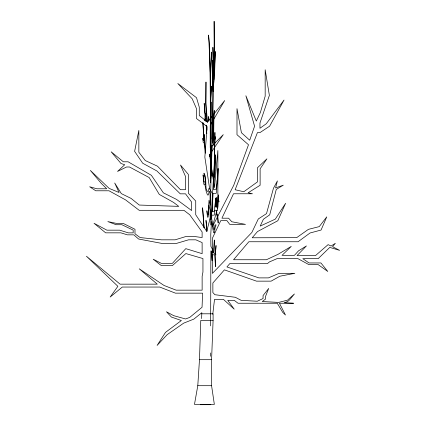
<?xml version="1.0" encoding="UTF-8"?>
<svg xmlns="http://www.w3.org/2000/svg" width="426" height="426" viewBox="0 0 426 426"><rect width="100%" height="100%" fill="white"/><g stroke="black" fill="none" stroke-linecap="round" stroke-linejoin="round"><path stroke-width="0.64" d="M210.625 356.274L210.625 352.968M210.646 325.869L210.865 250.935L211.44 250.935L212.137 260.749L211.717 251.915L212.137 251.915L212.382 254.817L214.912 254.817L215.439 266.612L215.05 254.817L215.966 254.817L215.359 254.301L216.019 245.52L215.572 251.761L215.002 253.992L213.943 253.087L214.358 239.987L213.623 252.81L212.579 251.915L212.201 248.848L210.891 246.297L210.758 234.572L211.498 221.429L213.57 232.724L214.518 232.724L215.082 227.798L216.051 224.885L215.034 224.885L214.342 229.47L213.724 229.47L211.663 218.511L211.85 215.141L214.283 215.141L214.896 210.247L216.248 210.247L216.946 216.163L217.553 216.163L218.176 223.043L217.729 214.539L216.962 214.539L216.562 210.252L217.553 210.252L218.298 198.974L218.937 201.935L218.485 198.287L218.66 194.89L218.389 197.595L218.192 196.216L217.382 207.142L216.19 207.142L216.797 197.499L216.019 206.903L215.221 206.903L215.817 197.989L214.209 211.317L212.089 211.317L213.08 193.324L216.254 193.324L217.026 184.57L217.739 181.62L218.107 168.435L217.622 178.196L216.925 180.928L216.163 189.224L213.293 189.352L214.949 172.322L215.45 154.824L214.784 170.704L213.809 177.669C214.725 164.042 214.177 150.335 215.3 136.73L214.805 139.52L214.922 132.454L214.219 165.203L210.726 224.976L210.726 189.847L211.269 172.131L211.658 172.131L211.844 175.954L212.862 175.954L211.978 173.334L211.77 169.777L211.339 169.777L212.089 145.341L213.314 145.341C213.985 133.839 213.564 122.022 214.246 110.403L213.634 119.344L213.634 133.444L212.755 143.328L212.196 141.31L213.634 84.183L214.416 77.766L215.348 51.599L213.793 79.848L214.4 46.961L214.134 21.3L214.134 47.76L213.559 72.606L212.888 47.302L213.447 77.788L213.133 91.787L212.601 84.289L212.313 60.215C213.149 99.593 212.446 138.951 210.726 178.334L211.078 102.038L210.859 139.27L210.545 106.356L211.429 86.212L210.588 99.279L210.588 76.925L211.52 52.094L210.407 73.661C209.315 60.822 210.369 47.882 208.495 35.076C210.838 70.269 210.045 105.504 210.55 140.756L210.748 160.49L210.359 182.908L210.247 180.262M213.096 320.421L211.584 359.693L211.584 385.695L214.342 404.402L194.474 404.402L197.786 385.695L199.48 359.693L200.774 320.421L213.096 320.421L213.096 313.802L201.636 313.802M201.605 318.584L201.833 312.695L193.867 319.101L183.691 323.142L167.216 334.607L157.093 345.443L165.485 332.397L181.375 320.512L171.46 317.082L166.459 311.768L173.686 315.666L185.544 318.967L189.714 317.418L202.046 307.274L202.595 293.157L175.448 293.157L159.713 287.049L122.305 287.049L110.164 297.06L117.885 286.315L86.398 256.202L120.105 284.163L157.285 284.163L139.211 268.801L164.021 285.457L176.14 290.165L202.132 290.165L202.132 276.346L202.946 272.006L202.946 258.555L185.869 253.566L172.429 265.568L161.252 265.568L153.2 259.2L161.252 263.327L172.429 263.327L185.784 248.651L202.132 253.672L202.121 242.58L195.859 239.822L188.558 239.822L176.529 243.384L161.704 243.384L138.615 239.023L133.791 234.838L127.406 234.838L120.862 232.836L105.659 232.836L94.018 223.283L106.894 230.168L119.663 230.168L128.38 232.873L133.168 232.873L133.168 230.109L121.841 224.715L116.138 224.715L107.815 221.584L116.74 223.474L123.354 223.474L134.989 229.279L134.989 233.794L140.143 237.57L161.465 239.822L175.155 239.822L185.401 236.664L195.662 236.664L202.121 237.57L202.121 231.973L189.719 214.757L183.894 210.306L139.185 210.306L125.601 199.911L109.013 190.784L95.743 190.784L89.652 186.753L96.899 188.787L106.708 188.787L101.218 183.313L90.339 170.405L109.12 188.393L119.072 192.509L114.69 182.978L121.309 193.606L131.059 198.394L139.291 205.05L178.744 206.37L173.59 202.43L159.265 194.4L149.196 177.567L129.499 166.997L126.533 166.997L117.528 171.428L124.717 164.755L120.995 163.504L111.17 151.8L123.332 161.789L128.119 161.789L151.39 175.315L163.366 192.834L176.572 199.427L191.62 210.535L191.62 202.094L185.523 193.835L180.289 193.835L156.917 170.98L142.699 163.227L134.621 151.342L138.849 130.436L138.849 152.252L145.271 160.549L157.487 166.204L180.475 189.708L185.523 189.708L185.523 176.481L180.475 164.995L188.367 174.452L188.367 193.244L195.736 201.029L195.736 214.789L206.695 231.334L212.691 208.916L212.691 194.011L209.704 189.181L204.853 157.135L207.079 126.527L196.519 118.556L196.519 108.747L192.19 98.784L177.807 83.501L196.519 97.708L199.277 107.139L199.277 115.537L207.478 122.086L224.704 100.52L210.231 125.35L210.231 147.705L223.288 134.632L209.571 154.782L214.475 187.696L217.867 150.463L217.867 207.036L217.51 208.309M204.773 120.574L205.066 116.33L204.192 103.374L204.981 113.364L205.289 113.364L206.216 121.74M212.755 314.297L214.523 299.361L223.421 299.361L234.225 309.175L227.761 300.341L234.225 300.341L238.038 303.243L277.267 303.243L282.715 312.354L285.468 315.038L279.429 303.243L293.573 303.243L284.185 302.726L287.577 301.597L289.366 300.101L294.446 293.94L287.481 300.186L278.636 302.417L262.267 301.512L265.451 299.158L265.451 296.65L268.705 288.407L263.06 295.58L263.06 298.546L257.267 301.235L241.148 300.341L235.285 297.273L214.917 294.723L212.872 292.577L212.872 282.997L224.406 269.855L256.489 281.149L271.128 281.149L279.871 276.224L294.872 273.311L279.137 273.311L268.444 277.89L258.864 277.89L226.93 266.937L229.848 263.566L267.485 263.566L269.498 261.889L276.985 258.673L297.992 258.673L308.797 264.589L318.147 264.589L327.807 271.469L320.916 262.959L309.02 262.959L302.833 258.678L318.147 258.678L329.772 247.399L339.602 250.355L332.605 246.707L335.331 243.315L331.103 246.02L328.095 244.641L315.533 255.568L297.055 255.568L306.443 245.919L298.546 250.823L294.435 255.328L282.055 255.328L291.262 246.409L278.008 254.343L266.399 259.743L233.554 259.743L248.832 241.75L298.078 241.75L310.043 232.99L321.06 230.045L326.769 216.855L319.255 226.621L308.419 229.353L296.682 237.649L252.208 237.777L257.474 231.574L277.811 220.748L285.622 203.25L275.308 219.129L260.206 226.089L263.369 219.262L269.722 214.81L276.277 189.41L283.301 185.156L275.574 187.946L277.401 180.88L273.433 188.329L266.506 213.628L258.289 218.98L251.851 232.474L212.393 273.401L212.393 254.844M204.938 120.473L205.375 118.572L205.694 121.213M216.983 210.215L212.393 226.76L233.741 185.267L248.496 144.76L236.989 134.701L236.989 108.635L241.42 132.715L249.705 140.213L254.583 126.208L245.866 95.722L256.303 121.032L260.339 112.592L265.174 96.185L265.174 69.726L269.376 95.387L259.966 123.029L259.966 128.274L266.271 123.753L284.051 100.025L269.621 126.187L259.966 132.603L257.432 132.603L235.136 189.735L243.8 191.748L257.485 181.87L257.485 167.769L266.921 158.829L260.121 168.824L260.121 185.267L248.129 192.76L252.464 193.766L233.528 193.766L221.925 218.203L228.608 218.203L231.813 221.76L245.482 224.38L229.752 224.38L226.866 220.556L220.812 220.556L212.393 238.272L212.393 252.192M209.645 188.239L208.985 188.239L208.325 191.396L207.441 191.396L206.062 189.144L205.731 180.853L204.981 175.054L204.555 175.054L203.979 173.158L204.512 176.295L204.885 176.295L205.614 184.447L205.305 184.447L204.741 181.748L203.916 181.748L203.085 174.862L203.836 184.41L204.821 184.41L205.241 186.418L205.651 186.418L205.966 190.598L207.457 194.959L208.41 194.959L209.187 191.396L209.661 191.396L210.061 194.155L210.066 205.247L209.006 200.225L208.149 214.901L207.425 214.901L206.908 210.774L207.425 217.143L208.149 217.143L209.017 205.14L210.114 210.13L210.114 219.736M199.48 359.693L211.584 359.693M197.786 385.695L211.584 385.695M200.311 404.7L210.806 404.7M205.476 149.968L204.847 145.181L204.421 134.552L204.704 144.084L204.059 139.968L202.893 122.624L203.905 140.362L203.271 140.362L202.803 138.328L203.197 142.359L204.054 142.359L205.279 153.285M206.173 125.175L206.823 133.673M207.068 121.911L206.227 114.802L205.705 102.916L205.982 82.01L205.982 103.827L207.473 122.347M206.647 125.601L206.935 130.138M207.052 231.265L206.003 220.38L206.828 231.259M204.166 227.937L202.595 207.781L203.921 227.42M208.905 120.984L208.665 116.57L208.793 121.037M209.651 154.574L209.651 156.539M209.384 154.324L209.384 156.267"/></g></svg>
